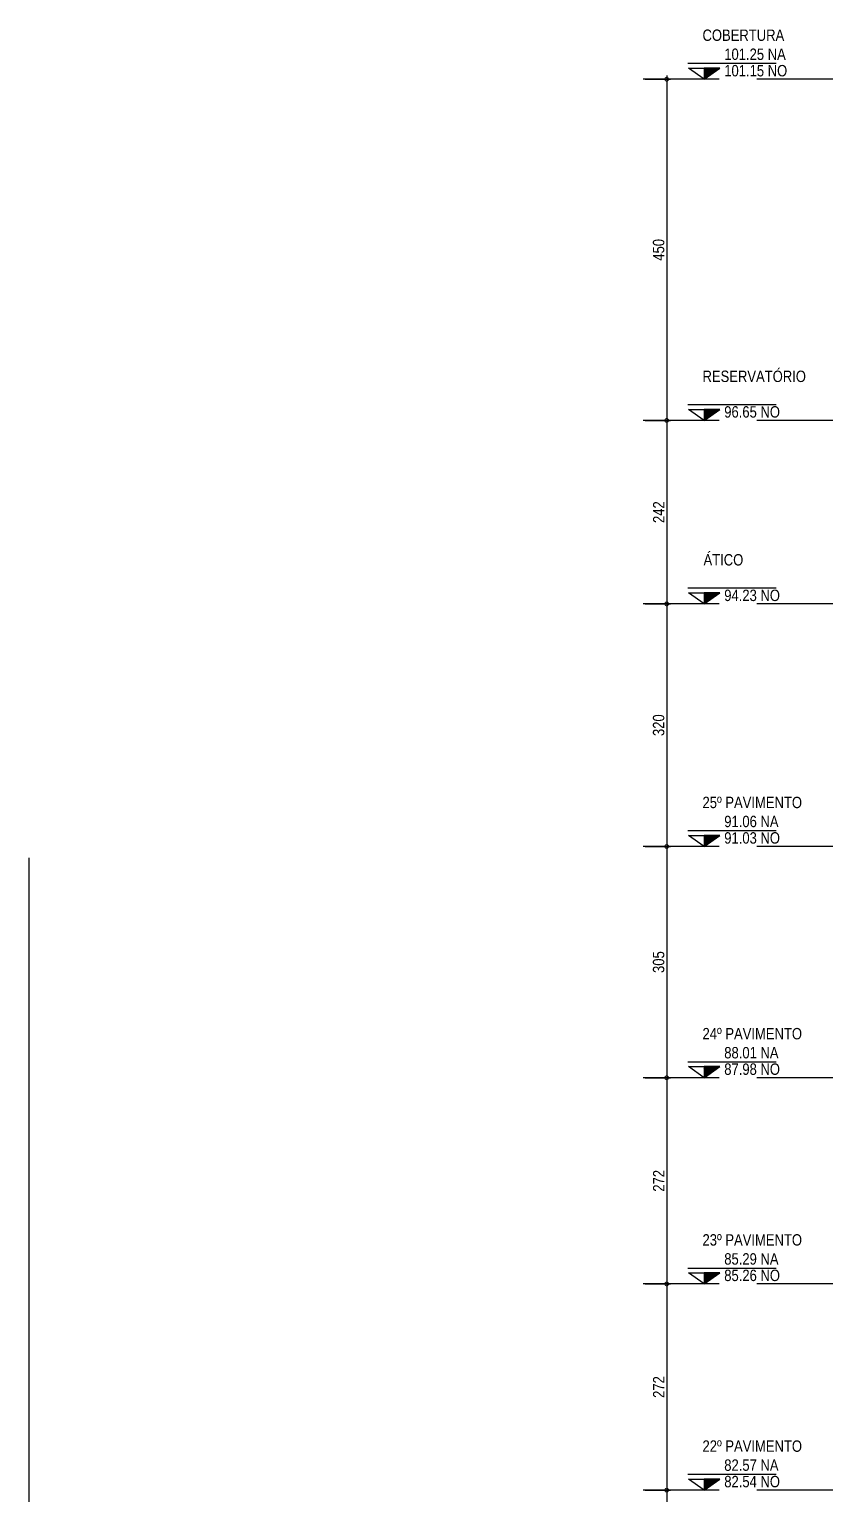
# Model space of a CAD drawing. Header units: metres. Extents: x -9086 to -7768, y 20 to 184.
# Drawn here: x -8995.44 to -8984.84, y 82.48 to 101.81 of the extents above; entities that cross this region are included whole.
import ezdxf
from ezdxf.enums import TextEntityAlignment as Align

# ---------------------------------------------------------------- set-up
doc = ezdxf.new("R2010")
doc.units = ezdxf.units.M
doc.linetypes.add('DASHEDX2', pattern=[1.5, 1, -0.5])
for name, color, linetype in [('ARQ-ALV ACAB', 4, 'Continuous'), ('ARQ-AUX1', 1, 'Continuous'), ('ARQ-DIM', 2, 'Continuous'), ('ARQ-DIM EMBASAM', 2, 'Continuous'), ('ARQ-PRJ', 7, 'DASHEDX2'), ('ARQ-SIM', 1, 'Continuous')]:
    doc.layers.add(name, color=color, linetype=linetype)
doc.styles.add('Adesa', font='ARIALN.TTF')
doc.dimstyles.new('ADESA 1-0050', dxfattribs={"dimtxt": 0.1, "dimasz": 0.1, "dimexe": 0.05, "dimexo": 0.05, "dimgap": 0.03, "dimtad": 1, "dimdec": 1, "dimlfac": 100, "dimzin": 12, "dimtxsty": 'Adesa', "dimblk": 'DOTSMALL', "dimcen": 1, "dimdle": 0.05, "dimclrd": 1, "dimclre": 1, "dimclrt": 256, "dimazin": 3, "dimtm": 1e-09, "dimtfac": 1, "dimtdec": 1, "dimtmove": 1, "dimatfit": 0, "dimldrblk": 'DOTSMALL', "dimfxl": 0.8, "dimtvp": 2, "dimtolj": 1, "dimtzin": 0, "dimarcsym": 0})
pattern_1 = [(45, (18.99673, 94.672672), (-0.0084189901, 0.0084189901), [])]

# ---------------------------------------------------------------- blocks, each defined once
blk = doc.blocks.new('CT AA TIPO')
at = {"layer": 'ARQ-ALV ACAB'}
blk.add_line((26.4249, 0, 0), (26.4249, 2.72, 0), dxfattribs=at)
blk = doc.blocks.new('CT AA DUPL INF')
at = {"layer": 'ARQ-ALV ACAB'}
blk.add_line((26.425, 0, 0), (26.425, 2.9, 0), dxfattribs=at)
blk = doc.blocks.new('*U984')
h = blk.add_hatch()
h.set_pattern_fill('ANSI31', color=1, scale=0.00375, style=0)
h.set_pattern_definition(pattern_1)
h.paths.add_polyline_path([(0.206, 0.146), (0.001, 0.146), (0, 0)])
at = {"color": 1}
blk.add_line((-0.213, 0.21), (0.95, 0.21), dxfattribs=at)
for points in [[(-0.205, 0.146), (0.001, 0.146), (0, 0), (-0.205, 0.146)], [(0.207, 0.146), (0.001, 0.146), (0, 0), (0.207, 0.146)]]:
    blk.add_lwpolyline(points, close=True, dxfattribs=at)
at = {"color": 1, "style": 'Adesa'}
blk.add_attdef('PAVIMENTO_001', (-0.02, 0.506), '', height=0.15, dxfattribs=at)
at = {"color": 3, "style": 'Adesa'}
blk.add_attdef('NA', text='', height=0.15, dxfattribs=at).set_placement((0.267, 0.21), align=Align.BOTTOM_LEFT)
blk.add_attdef('NO', text='', height=0.15, dxfattribs=at).set_placement((0.267, 0.188), align=Align.TOP_LEFT)
blk = doc.blocks.new('_DotSmall')
at = {"color": 0, "linetype": 'ByBlock', "const_width": 0.5}
blk.add_lwpolyline([(-0.0625, 0, 1), (0.0625, 0, 1)], format="xyb", close=True, dxfattribs=at)
blk = doc.blocks.new('*D1513')
at = {"layer": 'ARQ-DIM', "color": 1, "lineweight": -2, "transparency": 16777216}
for p, q in [((-8987.312, 96.65), (-8986.978, 96.65)), ((-8987.028, 96.7), (-8987.028, 94.18)), ((-8987.312, 94.23), (-8986.978, 94.23))]:
    blk.add_line(p, q, dxfattribs=at)
at = {"layer": 'Defpoints', "color": 0, "transparency": 16777216}
for p in [(-8987.362, 96.65, 0), (-8987.362, 94.23, 0), (-8987.028, 94.23)]:
    blk.add_point(p, dxfattribs=at)
at = {"layer": 'ARQ-DIM', "color": 1, "lineweight": -2, "transparency": 16777216, "xscale": 0.1, "yscale": 0.1, "zscale": 0.1}
for p, rotation in [((-8987.028, 96.65), 90), ((-8987.028, 94.23), 270)]:
    blk.add_blockref('_DotSmall', p, dxfattribs=dict(at, rotation=rotation))
at = {"layer": 'ARQ-DIM', "transparency": 16777216, "insert": (-8987.133, 95.44), "char_height": 0.1, "attachment_point": 5, "rotation": 90, "style": 'Adesa'}
blk.add_mtext('\\A1;{\\H1.5x;242}', dxfattribs=at)
blk = doc.blocks.new('*U986')
h = blk.add_hatch()
h.set_pattern_fill('ANSI31', color=1, scale=0.00375, style=0)
h.set_pattern_definition(pattern_1)
h.paths.add_polyline_path([(0.206, 0.146), (0.001, 0.146), (0, 0)])
at = {"color": 1}
blk.add_line((-0.213, 0.21), (0.95, 0.21), dxfattribs=at)
for points in [[(-0.205, 0.146), (0.001, 0.146), (0, 0), (-0.205, 0.146)], [(0.207, 0.146), (0.001, 0.146), (0, 0), (0.207, 0.146)]]:
    blk.add_lwpolyline(points, close=True, dxfattribs=at)
at = {"color": 1, "style": 'Adesa'}
blk.add_attdef('PAVIMENTO_001', (-0.02, 0.506), '', height=0.15, dxfattribs=at)
at = {"color": 3, "style": 'Adesa'}
blk.add_attdef('NA', text='', height=0.15, dxfattribs=at).set_placement((0.267, 0.21), align=Align.BOTTOM_LEFT)
blk.add_attdef('NO', text='', height=0.15, dxfattribs=at).set_placement((0.267, 0.188), align=Align.TOP_LEFT)
blk = doc.blocks.new('*D1514')
at = {"layer": 'ARQ-DIM', "color": 1, "lineweight": -2, "transparency": 16777216}
for p, q in [((-8987.312, 101.15), (-8986.978, 101.15)), ((-8987.028, 101.2), (-8987.028, 96.6)), ((-8987.312, 96.65), (-8986.978, 96.65))]:
    blk.add_line(p, q, dxfattribs=at)
at = {"layer": 'Defpoints', "color": 0, "transparency": 16777216}
for p in [(-8987.362, 101.15, 0), (-8987.362, 96.65, 0), (-8987.028, 96.65)]:
    blk.add_point(p, dxfattribs=at)
at = {"layer": 'ARQ-DIM', "color": 1, "lineweight": -2, "transparency": 16777216, "xscale": 0.1, "yscale": 0.1, "zscale": 0.1}
for p, rotation in [((-8987.028, 101.15), 90), ((-8987.028, 96.65), 270)]:
    blk.add_blockref('_DotSmall', p, dxfattribs=dict(at, rotation=rotation))
at = {"layer": 'ARQ-DIM', "transparency": 16777216, "insert": (-8987.134, 98.9), "char_height": 0.1, "attachment_point": 5, "rotation": 90, "style": 'Adesa'}
blk.add_mtext('\\A1;{\\H1.5x;450}', dxfattribs=at)
blk = doc.blocks.new('*U820')
h = blk.add_hatch()
h.set_pattern_fill('ANSI31', color=1, scale=0.00375, style=0)
h.set_pattern_definition(pattern_1)
h.paths.add_polyline_path([(0.206, 0.146), (0.001, 0.146), (0, 0)])
at = {"color": 1}
blk.add_line((-0.213, 0.21), (0.95, 0.21), dxfattribs=at)
for points in [[(-0.205, 0.146), (0.001, 0.146), (0, 0), (-0.205, 0.146)], [(0.207, 0.146), (0.001, 0.146), (0, 0), (0.207, 0.146)]]:
    blk.add_lwpolyline(points, close=True, dxfattribs=at)
at = {"color": 1, "style": 'Adesa'}
blk.add_attdef('PAVIMENTO_001', (-0.02, 0.506), '', height=0.15, dxfattribs=at)
at = {"color": 3, "style": 'Adesa'}
blk.add_attdef('NA', text='', height=0.15, dxfattribs=at).set_placement((0.267, 0.21), align=Align.BOTTOM_LEFT)
blk.add_attdef('NO', text='', height=0.15, dxfattribs=at).set_placement((0.267, 0.188), align=Align.TOP_LEFT)
blk = doc.blocks.new('*D1425')
at = {"layer": 'ARQ-DIM', "color": 1, "lineweight": -2, "transparency": 16777216}
for p, q in [((-8987.312, 94.23), (-8986.978, 94.23)), ((-8987.028, 94.28), (-8987.028, 90.98)), ((-8987.312, 91.03), (-8986.978, 91.03))]:
    blk.add_line(p, q, dxfattribs=at)
at = {"layer": 'Defpoints', "color": 0, "transparency": 16777216}
for p in [(-8987.362, 94.23, 0), (-8987.362, 91.03, 0), (-8987.028, 91.03)]:
    blk.add_point(p, dxfattribs=at)
at = {"layer": 'ARQ-DIM', "color": 1, "lineweight": -2, "transparency": 16777216, "xscale": 0.1, "yscale": 0.1, "zscale": 0.1}
for p, rotation in [((-8987.028, 94.23), 90), ((-8987.028, 91.03), 270)]:
    blk.add_blockref('_DotSmall', p, dxfattribs=dict(at, rotation=rotation))
at = {"layer": 'ARQ-DIM', "transparency": 16777216, "insert": (-8987.134, 92.63), "char_height": 0.1, "attachment_point": 5, "rotation": 90, "style": 'Adesa'}
blk.add_mtext('\\A1;{\\H1.5x;320}', dxfattribs=at)
blk = doc.blocks.new('*U1110')
h = blk.add_hatch()
h.set_pattern_fill('ANSI31', color=1, scale=0.00375, style=0)
h.set_pattern_definition(pattern_1)
h.paths.add_polyline_path([(0.206, 0.146), (0.001, 0.146), (0, 0)])
at = {"color": 1}
blk.add_line((-0.213, 0.21), (0.95, 0.21), dxfattribs=at)
for points in [[(-0.205, 0.146), (0.001, 0.146), (0, 0), (-0.205, 0.146)], [(0.207, 0.146), (0.001, 0.146), (0, 0), (0.207, 0.146)]]:
    blk.add_lwpolyline(points, close=True, dxfattribs=at)
at = {"color": 1, "style": 'Adesa'}
blk.add_attdef('PAVIMENTO_001', (-0.02, 0.506), '', height=0.15, dxfattribs=at)
at = {"color": 3, "style": 'Adesa'}
blk.add_attdef('NA', text='', height=0.15, dxfattribs=at).set_placement((0.267, 0.21), align=Align.BOTTOM_LEFT)
blk.add_attdef('NO', text='', height=0.15, dxfattribs=at).set_placement((0.267, 0.188), align=Align.TOP_LEFT)
blk = doc.blocks.new('*D1424')
at = {"layer": 'ARQ-DIM', "color": 1, "lineweight": -2, "transparency": 16777216}
for p, q in [((-8987.312, 82.54), (-8986.978, 82.54)), ((-8987.028, 82.59), (-8987.028, 79.77)), ((-8987.312, 79.82), (-8986.978, 79.82))]:
    blk.add_line(p, q, dxfattribs=at)
at = {"layer": 'Defpoints', "color": 0, "transparency": 16777216}
for p in [(-8987.362, 82.54), (-8987.362, 79.82), (-8987.028, 79.82)]:
    blk.add_point(p, dxfattribs=at)
at = {"layer": 'ARQ-DIM', "color": 1, "lineweight": -2, "transparency": 16777216, "xscale": 0.1, "yscale": 0.1, "zscale": 0.1}
for p, rotation in [((-8987.028, 82.54), 90), ((-8987.028, 79.82), 270)]:
    blk.add_blockref('_DotSmall', p, dxfattribs=dict(at, rotation=rotation))
at = {"layer": 'ARQ-DIM', "transparency": 16777216, "insert": (-8987.133, 81.18), "char_height": 0.1, "attachment_point": 5, "rotation": 90, "style": 'Adesa'}
blk.add_mtext('\\A1;{\\H1.5x;272}', dxfattribs=at)
blk = doc.blocks.new('*U1092')
h = blk.add_hatch()
h.set_pattern_fill('ANSI31', color=1, scale=0.00375, style=0)
h.set_pattern_definition(pattern_1)
h.paths.add_polyline_path([(0.206, 0.146), (0.001, 0.146), (0, 0)])
at = {"color": 1}
blk.add_line((-0.213, 0.21), (0.95, 0.21), dxfattribs=at)
for points in [[(-0.205, 0.146), (0.001, 0.146), (0, 0), (-0.205, 0.146)], [(0.207, 0.146), (0.001, 0.146), (0, 0), (0.207, 0.146)]]:
    blk.add_lwpolyline(points, close=True, dxfattribs=at)
at = {"color": 1, "style": 'Adesa'}
blk.add_attdef('PAVIMENTO_001', (-0.02, 0.506), '', height=0.15, dxfattribs=at)
at = {"color": 3, "style": 'Adesa'}
blk.add_attdef('NA', text='', height=0.15, dxfattribs=at).set_placement((0.267, 0.21), align=Align.BOTTOM_LEFT)
blk.add_attdef('NO', text='', height=0.15, dxfattribs=at).set_placement((0.267, 0.188), align=Align.TOP_LEFT)
blk = doc.blocks.new('*D1420')
at = {"layer": 'ARQ-DIM', "color": 1, "lineweight": -2, "transparency": 16777216}
for p, q in [((-8987.312, 85.26), (-8986.978, 85.26)), ((-8987.028, 85.31), (-8987.028, 82.49)), ((-8987.312, 82.54), (-8986.978, 82.54))]:
    blk.add_line(p, q, dxfattribs=at)
at = {"layer": 'Defpoints', "color": 0, "transparency": 16777216}
for p in [(-8987.362, 85.26), (-8987.362, 82.54), (-8987.028, 82.54)]:
    blk.add_point(p, dxfattribs=at)
at = {"layer": 'ARQ-DIM', "color": 1, "lineweight": -2, "transparency": 16777216, "xscale": 0.1, "yscale": 0.1, "zscale": 0.1}
for p, rotation in [((-8987.028, 85.26), 90), ((-8987.028, 82.54), 270)]:
    blk.add_blockref('_DotSmall', p, dxfattribs=dict(at, rotation=rotation))
at = {"layer": 'ARQ-DIM', "transparency": 16777216, "insert": (-8987.133, 83.9), "char_height": 0.1, "attachment_point": 5, "rotation": 90, "style": 'Adesa'}
blk.add_mtext('\\A1;{\\H1.5x;272}', dxfattribs=at)
blk = doc.blocks.new('*U1094')
h = blk.add_hatch()
h.set_pattern_fill('ANSI31', color=1, scale=0.00375, style=0)
h.set_pattern_definition(pattern_1)
h.paths.add_polyline_path([(0.206, 0.146), (0.001, 0.146), (0, 0)])
at = {"color": 1}
blk.add_line((-0.213, 0.21), (0.95, 0.21), dxfattribs=at)
for points in [[(-0.205, 0.146), (0.001, 0.146), (0, 0), (-0.205, 0.146)], [(0.207, 0.146), (0.001, 0.146), (0, 0), (0.207, 0.146)]]:
    blk.add_lwpolyline(points, close=True, dxfattribs=at)
at = {"color": 1, "style": 'Adesa'}
blk.add_attdef('PAVIMENTO_001', (-0.02, 0.506), '', height=0.15, dxfattribs=at)
at = {"color": 3, "style": 'Adesa'}
blk.add_attdef('NA', text='', height=0.15, dxfattribs=at).set_placement((0.267, 0.21), align=Align.BOTTOM_LEFT)
blk.add_attdef('NO', text='', height=0.15, dxfattribs=at).set_placement((0.267, 0.188), align=Align.TOP_LEFT)
blk = doc.blocks.new('*D1421')
at = {"layer": 'ARQ-DIM', "color": 1, "lineweight": -2, "transparency": 16777216}
for p, q in [((-8987.312, 87.98), (-8986.978, 87.98)), ((-8987.028, 88.03), (-8987.028, 85.21)), ((-8987.312, 85.26), (-8986.978, 85.26))]:
    blk.add_line(p, q, dxfattribs=at)
at = {"layer": 'Defpoints', "color": 0, "transparency": 16777216}
for p in [(-8987.362, 87.98), (-8987.362, 85.26), (-8987.028, 85.26)]:
    blk.add_point(p, dxfattribs=at)
at = {"layer": 'ARQ-DIM', "color": 1, "lineweight": -2, "transparency": 16777216, "xscale": 0.1, "yscale": 0.1, "zscale": 0.1}
for p, rotation in [((-8987.028, 87.98), 90), ((-8987.028, 85.26), 270)]:
    blk.add_blockref('_DotSmall', p, dxfattribs=dict(at, rotation=rotation))
at = {"layer": 'ARQ-DIM', "transparency": 16777216, "insert": (-8987.133, 86.62), "char_height": 0.1, "attachment_point": 5, "rotation": 90, "style": 'Adesa'}
blk.add_mtext('\\A1;{\\H1.5x;272}', dxfattribs=at)
blk = doc.blocks.new('*U1096')
h = blk.add_hatch()
h.set_pattern_fill('ANSI31', color=1, scale=0.00375, style=0)
h.set_pattern_definition(pattern_1)
h.paths.add_polyline_path([(0.206, 0.146), (0.001, 0.146), (0, 0)])
at = {"color": 1}
blk.add_line((-0.213, 0.21), (0.95, 0.21), dxfattribs=at)
for points in [[(-0.205, 0.146), (0.001, 0.146), (0, 0), (-0.205, 0.146)], [(0.207, 0.146), (0.001, 0.146), (0, 0), (0.207, 0.146)]]:
    blk.add_lwpolyline(points, close=True, dxfattribs=at)
at = {"color": 1, "style": 'Adesa'}
blk.add_attdef('PAVIMENTO_001', (-0.02, 0.506), '', height=0.15, dxfattribs=at)
at = {"color": 3, "style": 'Adesa'}
blk.add_attdef('NA', text='', height=0.15, dxfattribs=at).set_placement((0.267, 0.21), align=Align.BOTTOM_LEFT)
blk.add_attdef('NO', text='', height=0.15, dxfattribs=at).set_placement((0.267, 0.188), align=Align.TOP_LEFT)
blk = doc.blocks.new('*D1393')
at = {"layer": 'ARQ-DIM', "color": 1, "lineweight": -2, "transparency": 16777216}
for p, q in [((-8987.028, 91.08), (-8987.028, 87.93)), ((-8987.312, 91.03), (-8986.978, 91.03)), ((-8987.312, 87.98), (-8986.978, 87.98))]:
    blk.add_line(p, q, dxfattribs=at)
at = {"layer": 'Defpoints', "color": 0, "transparency": 16777216}
for p in [(-8987.362, 91.03, 0), (-8987.362, 87.98), (-8987.028, 87.98)]:
    blk.add_point(p, dxfattribs=at)
at = {"layer": 'ARQ-DIM', "color": 1, "lineweight": -2, "transparency": 16777216, "xscale": 0.1, "yscale": 0.1, "zscale": 0.1}
for p, rotation in [((-8987.028, 91.03), 90), ((-8987.028, 87.98), 270)]:
    blk.add_blockref('_DotSmall', p, dxfattribs=dict(at, rotation=rotation))
at = {"layer": 'ARQ-DIM', "transparency": 16777216, "insert": (-8987.134, 89.505), "char_height": 0.1, "attachment_point": 5, "rotation": 90, "style": 'Adesa'}
blk.add_mtext('\\A1;{\\H1.5x;305}', dxfattribs=at)
blk = doc.blocks.new('CTE ELEV')
at = {"layer": 'ARQ-PRJ'}
for p, q in [((-8984.8372, 101.15, -0.0001), (-8987.3618, 101.15, -0.0001)), ((-8984.8372, 96.65, -0.0001), (-8987.3618, 96.65, -0.0001)), ((-8984.8372, 94.23, 0), (-8987.3618, 94.23, 0)), ((-8984.8372, 91.03, 0), (-8987.3618, 91.03, 0)), ((-8984.8372, 87.98), (-8987.3618, 87.98)), ((-8984.8372, 85.26), (-8987.3618, 85.26)), ((-8984.8372, 82.54), (-8987.3618, 82.54))]:
    blk.add_line(p, q, dxfattribs=at)
at = {"layer": 'ARQ-AUX1'}
for name, p in [('CT AA DUPL INF', (-9021.8644, 87.98, 0)), ('CT AA TIPO', (-9021.8644, 85.26, 0)), ('CT AA TIPO', (-9021.8644, 82.54, 0)), ('CT AA TIPO', (-9021.8644, 79.82, 0))]:
    blk.add_blockref(name, p, dxfattribs=at)
at = {"layer": 'ARQ-SIM', "color": 1}
for name, p, values in [('*U986', (-8986.5354, 101.15, -0.0001), {'PAVIMENTO_001': 'COBERTURA', 'NA': '101.25 NA', 'NO': '101.15 NO'}), ('*U1110', (-8986.5354, 91.03, 0), {'PAVIMENTO_001': '25º PAVIMENTO', 'NA': '91.06 NA', 'NO': '91.03 NO'}), ('*U1096', (-8986.5354, 87.98), {'PAVIMENTO_001': '24º PAVIMENTO', 'NA': '88.01 NA', 'NO': '87.98 NO'}), ('*U1094', (-8986.5354, 85.26), {'PAVIMENTO_001': '23º PAVIMENTO', 'NA': '85.29 NA', 'NO': '85.26 NO'}), ('*U1092', (-8986.5354, 82.54), {'PAVIMENTO_001': '22º PAVIMENTO', 'NA': '82.57 NA', 'NO': '82.54 NO'})]:
    blk.add_blockref(name, p, dxfattribs=at).add_auto_attribs(values)
ref = blk.add_blockref('*U984', (-8986.5354, 96.65, -0.0001), dxfattribs=at)
ref.add_attrib('PAVIMENTO_001', 'RESERVATÓRIO', (-8986.5553, 97.1564, -0.0001), dxfattribs={"layer": '0', "color": 1, "height": 0.15, "style": 'Adesa'})
ref.add_attrib('NO', '96.65 NO', dxfattribs={"layer": '0', "color": 3, "height": 0.15, "style": 'Adesa'}).set_placement((-8986.2685, 96.8375, -0.0001), align=Align.TOP_LEFT)
ref = blk.add_blockref('*U820', (-8986.5354, 94.23, 0), dxfattribs=at)
ref.add_attrib('PAVIMENTO_001', 'ÁTICO', (-8986.5421, 94.7364, 0), dxfattribs={"layer": '0', "color": 1, "height": 0.15, "style": 'Adesa'})
ref.add_attrib('NO', '94.23 NO', dxfattribs={"layer": '0', "color": 3, "height": 0.15, "style": 'Adesa'}).set_placement((-8986.2685, 94.4175, 0), align=Align.TOP_LEFT)
at = {"layer": 'ARQ-DIM'}
for base, p1, p2, picture, middle in [((-8987.0279, 96.65, 0), (-8987.3618, 101.15, -0.0001), (-8987.3618, 96.65, -0.0001), '*D1514', (-8987.1345, 98.9, 0)), ((-8987.0279, 94.23, -0.0001), (-8987.3618, 96.65, -0.0001), (-8987.3618, 94.23, -0.0001), '*D1513', (-8987.1332, 95.44, -0.0001)), ((-8987.0279, 91.03), (-8987.3618, 94.23, 0), (-8987.3618, 91.03, 0), '*D1425', (-8987.1345, 92.63)), ((-8987.0279, 87.98), (-8987.3618, 91.03, 0), (-8987.3618, 87.98), '*D1393', (-8987.1345, 89.505)), ((-8987.0279, 85.26), (-8987.3618, 87.98), (-8987.3618, 85.26), '*D1421', (-8987.1332, 86.62)), ((-8987.0279, 82.54), (-8987.3618, 85.26), (-8987.3618, 82.54), '*D1420', (-8987.1332, 83.9)), ((-8987.0279, 79.82), (-8987.3618, 82.54), (-8987.3618, 79.82), '*D1424', (-8987.1332, 81.18))]:
    dim = blk.add_linear_dim(base=base, p1=p1, p2=p2, angle=90, text='{\\H1.5x;<>}', dimstyle='ADESA 1-0050', dxfattribs=at)
    dim.commit()
    dim.dimension.update_dxf_attribs({"geometry": picture, "text_midpoint": middle})

msp = doc.modelspace()

# ---------------------------------------------------------------- block references
at = {"layer": 'ARQ-DIM EMBASAM'}
msp.add_blockref('CTE ELEV', (0, 0), dxfattribs=at)

doc.saveas('drawing.dxf')
